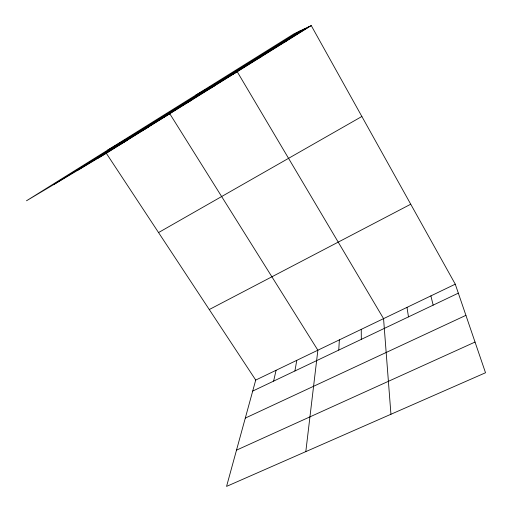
<?xml version="1.0" encoding="UTF-8"?>
<svg xmlns="http://www.w3.org/2000/svg" width="512" height="512" viewBox="0 0 512 512"><rect width="100%" height="100%" fill="white"/><g stroke="black" fill="none" stroke-linecap="round" stroke-linejoin="round"><path stroke-width="0.77" d="M338.758 350.099L339.36 339.872M305.811 451.622L317.869 350.202L169.786 113.734L107.584 150.17M294.918 370.976L296.774 360.339M273.613 381.126L276.064 370.291M106.317 153.28L255.725 380.064L226.56 486.4L485.517 372.755L455.27 284.179L311.251 25.6L294.112 33.76L26.483 200.787L106.317 153.28L311.251 25.6M54.157 184.32L300.179 30.874M78.24 169.984L305.344 28.41M98.234 158.086L309.568 26.4M119.558 144.8L127.053 140.358M141.325 131.238L148.205 127.181M186.234 103.258L191.808 100.019M209.402 88.819L214.278 86.016M158.547 232.563L361.869 116.48M195.488 95.309L237.222 71.725L383.558 318.637L390.944 414.259M257.997 58.534L261.363 56.678M283.488 42.65L286.035 41.312M209.261 309.542L410.733 204.218M255.725 380.064L455.27 284.179M252.698 391.085L458.336 293.146M245.293 418.093L465.914 315.341M236.499 450.157L475.034 342.061M430.893 295.891L433.152 305.139M406.989 307.373L408.486 316.89M361.254 329.357L361.318 339.354"/></g></svg>
